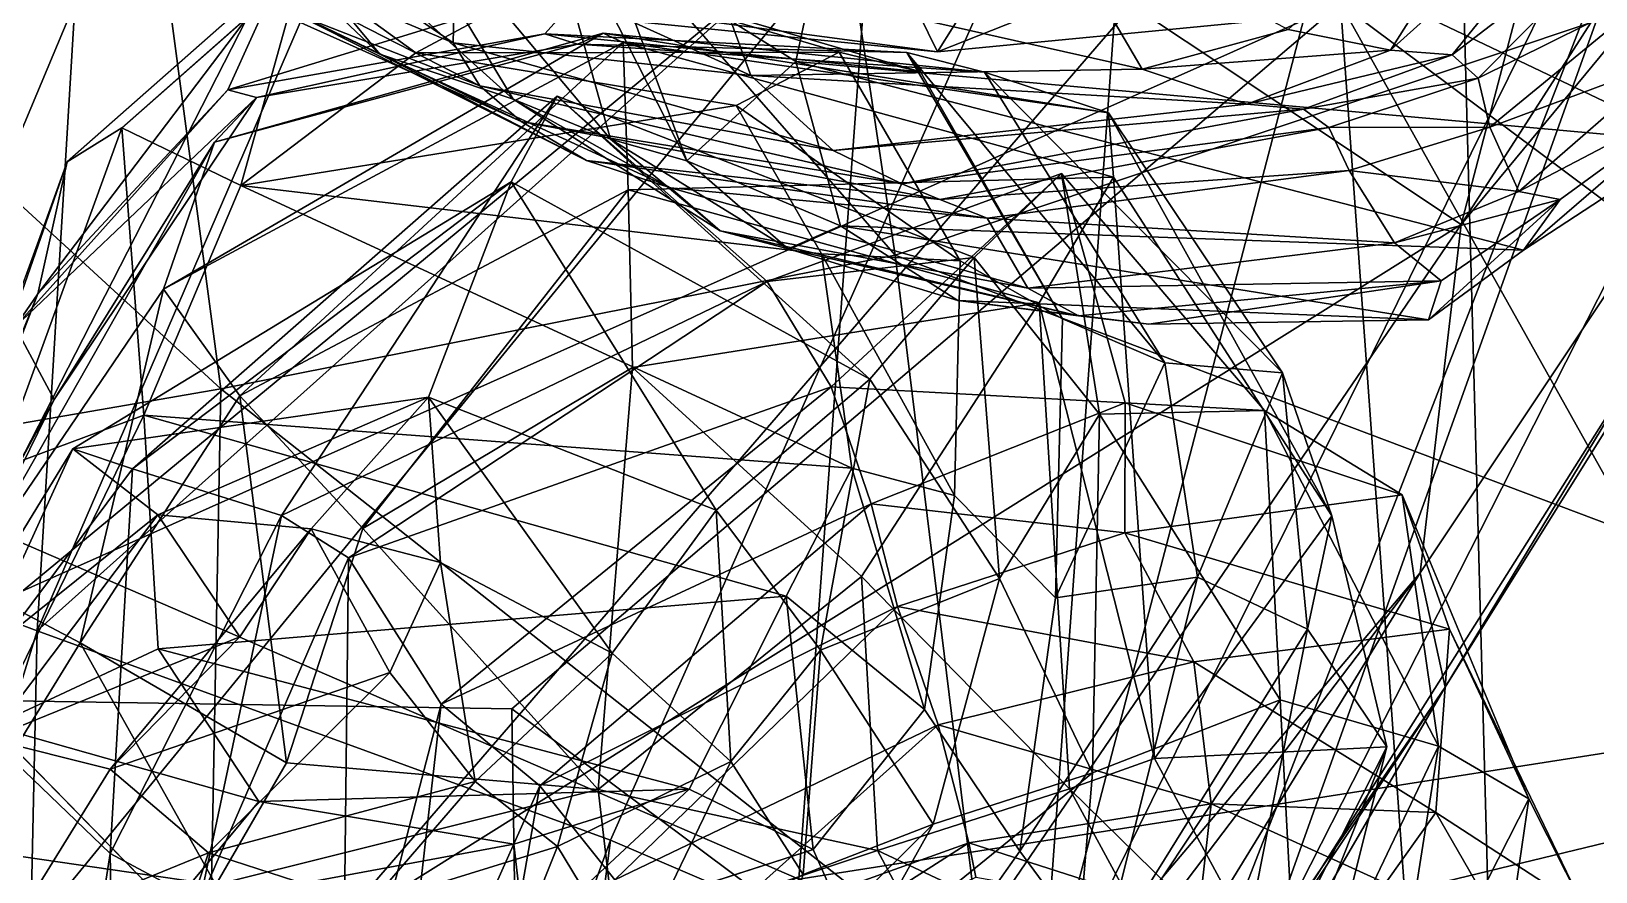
# Model space of a CAD drawing. Header units: metres. Extents: x -8 to 93, y -165 to 99.
# Drawn here: x 24.32 to 35.01, y -117.61 to -111.87 of the extents above; entities that cross this region are included whole.
import ezdxf

# ---------------------------------------------------------------- set-up
doc = ezdxf.new("R2010")
doc.units = ezdxf.units.M

msp = doc.modelspace()

# ---------------------------------------------------------------- linework, layer by layer
at = {"layer": 'jaw_half'}
for points in [[(37.556, -99.972, 175.947), (34.095, -113.192, 172.239), (30.328, -110.686, 169.697)], [(37.556, -99.972, 175.947), (40.75, -102.835, 177.748), (34.095, -113.192, 172.239)], [(21.255, -114.807, 202.788), (25.066, -104.296, 206.642), (24.255, -102.177, 203.079)], [(34.095, -113.192, 172.239), (40.75, -102.835, 177.748), (40.82, -105.066, 181.848)], [(25.066, -104.296, 206.642), (21.255, -114.807, 202.788), (24.362, -115.969, 205.606)], [(25.066, -104.296, 206.642), (24.362, -115.969, 205.606), (28.265, -106.946, 207.536)], [(33.814, -115.572, 175.606), (40.82, -105.066, 181.848), (33.984, -116.352, 188.199)], [(34.095, -113.192, 172.239), (40.82, -105.066, 181.848), (33.814, -115.572, 175.606)], [(40.82, -105.066, 181.848), (39.76, -107.109, 193.821), (33.984, -116.352, 188.199)], [(28.265, -106.946, 207.536), (24.362, -115.969, 205.606), (31.911, -109.213, 207.764)], [(39.76, -107.109, 193.821), (37.719, -108.407, 200.348), (32.701, -118.283, 196.191)], [(33.984, -116.352, 188.199), (39.76, -107.109, 193.821), (32.701, -118.283, 196.191)], [(26.175, -108.386, 171.943), (15.91, -119.017, 169.668), (22.696, -109.317, 174.711)], [(26.175, -108.386, 171.943), (18.688, -120.296, 166.086), (15.91, -119.017, 169.668)], [(26.175, -108.386, 171.943), (30.328, -110.686, 169.697), (18.688, -120.296, 166.086)], [(32.701, -118.283, 196.191), (37.719, -108.407, 200.348), (36.095, -108.789, 203.876)], [(31.224, -118.658, 203.717), (36.095, -108.789, 203.876), (33.353, -110.505, 206.402)], [(32.385, -118.321, 200.646), (36.095, -108.789, 203.876), (31.224, -118.658, 203.717)], [(32.701, -118.283, 196.191), (36.095, -108.789, 203.876), (32.385, -118.321, 200.646)], [(31.911, -109.213, 207.764), (24.362, -115.969, 205.606), (28.282, -117.398, 205.736)], [(31.911, -109.213, 207.764), (28.282, -117.398, 205.736), (31.224, -118.658, 203.717)], [(31.911, -109.213, 207.764), (31.224, -118.658, 203.717), (33.353, -110.505, 206.402)], [(30.328, -110.686, 169.697), (22.14, -120.677, 164.868), (18.688, -120.296, 166.086)], [(30.328, -110.686, 169.697), (34.095, -113.192, 172.239), (22.14, -120.677, 164.868)], [(34.095, -113.192, 172.239), (26.889, -123.753, 167.434), (22.14, -120.677, 164.868)], [(26.889, -123.753, 167.434), (34.095, -113.192, 172.239), (33.814, -115.572, 175.606)], [(21.255, -114.807, 202.788), (20.747, -127.694, 203.071), (24.362, -115.969, 205.606)], [(26.889, -123.753, 167.434), (33.814, -115.572, 175.606), (27.932, -123.317, 172.394)], [(33.814, -115.572, 175.606), (33.984, -116.352, 188.199), (27.738, -125.483, 183.148)], [(27.932, -123.317, 172.394), (33.814, -115.572, 175.606), (27.738, -125.483, 183.148)], [(24.362, -115.969, 205.606), (20.747, -127.694, 203.071), (24.079, -128.976, 202.847)], [(24.362, -115.969, 205.606), (24.079, -128.976, 202.847), (28.282, -117.398, 205.736)], [(33.984, -116.352, 188.199), (32.701, -118.283, 196.191), (26.859, -128.573, 192.625)], [(27.738, -125.483, 183.148), (33.984, -116.352, 188.199), (26.859, -128.573, 192.625)], [(28.282, -117.398, 205.736), (24.079, -128.976, 202.847), (26.644, -130.106, 201.099)], [(28.282, -117.398, 205.736), (26.644, -130.106, 201.099), (31.224, -118.658, 203.717)]]:
    msp.add_3dface(points, dxfattribs=at)
at = {"layer": 'skull_half'}
for points in [[(53.764, -101.363, 382.024), (34.044, -109.155, 389.662), (34.438, -123.709, 382.25)], [(53.764, -101.363, 382.024), (34.438, -123.709, 382.25), (55.423, -113.615, 374.074)], [(30.716, -102.168, 320.492), (24.015, -115.263, 318.595), (23.648, -104.401, 316.951)], [(30.716, -102.168, 320.492), (29.567, -117.665, 322.542), (24.015, -115.263, 318.595)], [(30.716, -102.168, 320.492), (38.823, -116.217, 324.121), (29.567, -117.665, 322.542)], [(30.716, -102.168, 320.492), (37.73, -105.309, 321.405), (38.823, -116.217, 324.121)], [(22.631, -116.421, 290.817), (24.989, -102.928, 290.883), (20.408, -108.254, 295.712)], [(24.989, -102.928, 290.883), (22.631, -116.421, 290.817), (27.091, -105.779, 288.325)], [(27.091, -105.779, 288.325), (22.631, -116.421, 290.817), (33.269, -111.685, 283.866)], [(29.108, -105.977, 233.234), (30.226, -113.402, 231.59), (24.645, -107.017, 234.941)], [(29.108, -105.977, 233.234), (38.28, -110.71, 230.282), (30.226, -113.402, 231.59)], [(40.586, -106.088, 281.841), (33.269, -111.685, 283.866), (40.646, -117.193, 279.863)], [(25.618, -114.316, 231.726), (19.14, -108.367, 242.336), (24.645, -107.017, 234.941)], [(24.645, -107.017, 234.941), (30.226, -113.402, 231.59), (25.618, -114.316, 231.726)], [(25.618, -114.316, 231.726), (18.562, -115.535, 238.881), (19.14, -108.367, 242.336)], [(34.044, -109.155, 389.662), (16.493, -110.781, 395.325), (17.375, -128.428, 384.974)], [(34.044, -109.155, 389.662), (17.375, -128.428, 384.974), (34.438, -123.709, 382.25)], [(38.28, -110.71, 230.282), (38.605, -116.563, 227.786), (30.226, -113.402, 231.59)], [(33.269, -111.685, 283.866), (22.631, -116.421, 290.817), (27.607, -116.501, 286.132)], [(33.269, -111.685, 283.866), (27.607, -116.501, 286.132), (33.96, -121.239, 281.895)], [(33.269, -111.685, 283.866), (39.059, -122.023, 279.622), (40.646, -117.193, 279.863)], [(33.269, -111.685, 283.866), (33.96, -121.239, 281.895), (39.059, -122.023, 279.622)], [(30.226, -113.402, 231.59), (30.845, -118.44, 230.343), (25.618, -114.316, 231.726)], [(30.226, -113.402, 231.59), (38.605, -116.563, 227.786), (30.845, -118.44, 230.343)], [(55.423, -113.615, 374.074), (34.438, -123.709, 382.25), (34.194, -138.712, 370.228)], [(55.423, -113.615, 374.074), (34.194, -138.712, 370.228), (48.934, -130.283, 366.137)], [(25.531, -118.891, 229.336), (18.562, -115.535, 238.881), (25.618, -114.316, 231.726)], [(25.618, -114.316, 231.726), (30.845, -118.44, 230.343), (25.531, -118.891, 229.336)], [(24.015, -115.263, 318.595), (29.567, -117.665, 322.542), (24.105, -125.794, 319.882)], [(25.531, -118.891, 229.336), (18.902, -121.853, 234.625), (18.562, -115.535, 238.881)], [(38.823, -116.217, 324.121), (39.76, -123.442, 326.764), (29.567, -117.665, 322.542)], [(27.704, -122.863, 284.941), (22.631, -116.421, 290.817), (21.694, -122.387, 291.095)], [(22.631, -116.421, 290.817), (27.704, -122.863, 284.941), (27.607, -116.501, 286.132)], [(27.607, -116.501, 286.132), (27.704, -122.863, 284.941), (33.96, -121.239, 281.895)], [(38.605, -116.563, 227.786), (37.935, -122.097, 226.424), (30.845, -118.44, 230.343)]]:
    msp.add_3dface(points, dxfattribs=at)
at = {"layer": 'teeth_lower_half'}
for points in [[(33.034, -111.016, 213.215), (32.69, -111.804, 214.567), (30.516, -112.013, 214.64)], [(33.034, -111.016, 213.215), (30.516, -112.013, 214.64), (30.961, -111.301, 213.186)], [(30.961, -111.301, 213.186), (30.516, -112.013, 214.64), (28.107, -111.771, 214.805)], [(26.026, -111.478, 206.665), (24.568, -112.765, 206.29), (24.367, -113.667, 208.245)], [(26.026, -111.478, 206.665), (24.367, -113.667, 208.245), (25.667, -112.272, 208.618)], [(26.168, -111.45, 204.371), (25.755, -112.926, 203.377), (24.941, -112.533, 204.056)], [(28.182, -111.5, 207.187), (26.026, -111.478, 206.665), (25.667, -112.272, 208.618)], [(28.182, -111.5, 207.187), (25.667, -112.272, 208.618), (27.832, -111.89, 209.169)], [(26.168, -111.45, 204.371), (26.95, -112.021, 203.763), (25.755, -112.926, 203.377)], [(27.98, -111.468, 204.787), (26.95, -112.021, 203.763), (26.168, -111.45, 204.371)], [(29.844, -112.015, 204.495), (26.95, -112.021, 203.763), (27.98, -111.468, 204.787)], [(30.516, -112.013, 214.64), (30.261, -111.492, 215.745), (27.649, -111.631, 216.198)], [(30.4, -112.151, 206.84), (28.182, -111.5, 207.187), (27.832, -111.89, 209.169)], [(32.69, -111.804, 214.567), (30.261, -111.492, 215.745), (30.516, -112.013, 214.64)], [(30.516, -112.013, 214.64), (27.649, -111.631, 216.198), (28.107, -111.771, 214.805)], [(28.231, -111.885, 213.177), (25.574, -112.631, 212.714), (25.226, -113.635, 215.143)], [(28.368, -111.95, 214.462), (28.231, -111.885, 213.177), (25.226, -113.635, 215.143)], [(28.231, -111.885, 213.177), (28.056, -111.962, 211.241), (25.574, -112.631, 212.714)], [(27.832, -111.89, 209.169), (25.667, -112.272, 208.618), (25.862, -112.325, 210.812)], [(28.056, -111.962, 211.241), (27.832, -111.89, 209.169), (25.862, -112.325, 210.812)], [(30.4, -112.151, 206.84), (27.832, -111.89, 209.169), (30.305, -112.018, 208.9)], [(30.305, -112.018, 208.9), (27.832, -111.89, 209.169), (28.056, -111.962, 211.241)], [(30.837, -112.152, 210.769), (28.056, -111.962, 211.241), (28.231, -111.885, 213.177)], [(31.683, -112.43, 212.098), (30.837, -112.152, 210.769), (28.231, -111.885, 213.177)], [(31.683, -112.43, 212.098), (28.231, -111.885, 213.177), (28.368, -111.95, 214.462)], [(28.368, -111.95, 214.462), (25.226, -113.635, 215.143), (25.748, -114.364, 215.646)], [(28.056, -111.962, 211.241), (25.862, -112.325, 210.812), (25.574, -112.631, 212.714)], [(28.368, -111.95, 214.462), (25.748, -114.364, 215.646), (28.402, -112.956, 215.283)], [(26.95, -112.021, 203.763), (29.14, -112.38, 203.628), (25.755, -112.926, 203.377)], [(29.844, -112.015, 204.495), (29.14, -112.38, 203.628), (26.95, -112.021, 203.763)], [(30.837, -112.152, 210.769), (30.305, -112.018, 208.9), (28.056, -111.962, 211.241)], [(31.719, -112.87, 213.48), (31.683, -112.43, 212.098), (28.368, -111.95, 214.462)], [(28.368, -111.95, 214.462), (28.402, -112.956, 215.283), (31.719, -112.87, 213.48)], [(30.67, -113.44, 203.188), (29.14, -112.38, 203.628), (29.844, -112.015, 204.495)], [(31.369, -113.838, 205.239), (30.4, -112.151, 206.84), (30.305, -112.018, 208.9)], [(32.069, -114.138, 206.545), (31.369, -113.838, 205.239), (30.305, -112.018, 208.9)], [(32.069, -114.138, 206.545), (30.305, -112.018, 208.9), (30.837, -112.152, 210.769)], [(32.874, -114.206, 208.906), (30.837, -112.152, 210.769), (31.683, -112.43, 212.098)], [(32.874, -114.206, 208.906), (32.069, -114.138, 206.545), (30.837, -112.152, 210.769)], [(24.367, -113.667, 208.245), (24.212, -113.892, 210.39), (25.667, -112.272, 208.618)], [(25.862, -112.325, 210.812), (25.667, -112.272, 208.618), (24.212, -113.892, 210.39)], [(24.212, -113.892, 210.39), (24.479, -114.389, 212.489), (25.862, -112.325, 210.812)], [(25.862, -112.325, 210.812), (24.479, -114.389, 212.489), (25.574, -112.631, 212.714)], [(29.14, -112.38, 203.628), (29.723, -113.394, 202.769), (25.755, -112.926, 203.377)], [(30.67, -113.44, 203.188), (29.723, -113.394, 202.769), (29.14, -112.38, 203.628)], [(32.874, -114.206, 208.906), (31.683, -112.43, 212.098), (33.211, -115.183, 211.573)], [(33.211, -115.183, 211.573), (31.683, -112.43, 212.098), (31.719, -112.87, 213.48)], [(24.941, -112.533, 204.056), (25.092, -114.495, 203.098), (24.091, -114.866, 203.685)], [(24.941, -112.533, 204.056), (25.755, -112.926, 203.377), (25.092, -114.495, 203.098)], [(24.479, -114.389, 212.489), (23.867, -115.634, 214.427), (25.574, -112.631, 212.714)], [(25.574, -112.631, 212.714), (23.867, -115.634, 214.427), (25.226, -113.635, 215.143)], [(23.555, -115.541, 205.862), (23.172, -116.77, 207.641), (24.568, -112.765, 206.29)], [(24.568, -112.765, 206.29), (23.172, -116.77, 207.641), (24.367, -113.667, 208.245)], [(31.719, -112.87, 213.48), (28.402, -112.956, 215.283), (31.21, -113.727, 214.456)], [(31.719, -112.87, 213.48), (31.21, -113.727, 214.456), (31.998, -116.839, 214.413)], [(33.211, -115.183, 211.573), (31.719, -112.87, 213.48), (31.998, -116.839, 214.413)], [(25.755, -112.926, 203.377), (29.93, -114.858, 202.246), (25.092, -114.495, 203.098)], [(28.402, -112.956, 215.283), (25.748, -114.364, 215.646), (26.589, -115.269, 215.439)], [(25.755, -112.926, 203.377), (29.723, -113.394, 202.769), (29.93, -114.858, 202.246)], [(28.402, -112.956, 215.283), (26.589, -115.269, 215.439), (28.432, -114.169, 215.606)], [(28.402, -112.956, 215.283), (28.432, -114.169, 215.606), (31.21, -113.727, 214.456)], [(29.723, -113.394, 202.769), (30.631, -115.044, 202.639), (29.93, -114.858, 202.246)], [(29.723, -113.394, 202.769), (30.67, -113.44, 203.188), (30.631, -115.044, 202.639)], [(23.867, -115.634, 214.427), (24.656, -116.05, 215.526), (25.226, -113.635, 215.143)], [(25.226, -113.635, 215.143), (24.656, -116.05, 215.526), (25.748, -114.364, 215.646)], [(23.172, -116.77, 207.641), (22.784, -117.58, 209.739), (24.367, -113.667, 208.245)], [(24.367, -113.667, 208.245), (22.784, -117.58, 209.739), (24.212, -113.892, 210.39)], [(31.21, -113.727, 214.456), (28.432, -114.169, 215.606), (29.996, -115.596, 215.652)], [(31.21, -113.727, 214.456), (29.996, -115.596, 215.652), (31.418, -117.048, 214.98)], [(31.21, -113.727, 214.456), (31.418, -117.048, 214.98), (31.998, -116.839, 214.413)], [(31.322, -115.742, 204.587), (31.369, -113.838, 205.239), (32.069, -114.138, 206.545)], [(24.212, -113.892, 210.39), (22.699, -117.596, 211.638), (24.479, -114.389, 212.489)], [(28.432, -114.169, 215.606), (26.589, -115.269, 215.439), (28.197, -117.051, 215.013)], [(28.432, -114.169, 215.606), (28.197, -117.051, 215.013), (29.996, -115.596, 215.652)], [(31.322, -115.742, 204.587), (32.069, -114.138, 206.545), (32.292, -115.601, 206.006)], [(32.292, -115.601, 206.006), (32.069, -114.138, 206.545), (32.874, -114.206, 208.906)], [(32.292, -115.601, 206.006), (32.874, -114.206, 208.906), (33.044, -115.957, 208.109)], [(33.044, -115.957, 208.109), (32.874, -114.206, 208.906), (33.211, -115.183, 211.573)], [(25.748, -114.364, 215.646), (24.656, -116.05, 215.526), (26.066, -116.87, 215.261)], [(25.748, -114.364, 215.646), (26.066, -116.87, 215.261), (26.589, -115.269, 215.439)], [(22.699, -117.596, 211.638), (22.887, -117.306, 213.814), (24.479, -114.389, 212.489)], [(24.479, -114.389, 212.489), (22.887, -117.306, 213.814), (23.867, -115.634, 214.427)], [(25.092, -114.495, 203.098), (24.057, -116.62, 203.208), (24.091, -114.866, 203.685)], [(25.092, -114.495, 203.098), (25.189, -116.09, 202.675), (24.057, -116.62, 203.208)], [(25.092, -114.495, 203.098), (29.482, -115.732, 202.272), (25.189, -116.09, 202.675)], [(25.092, -114.495, 203.098), (29.93, -114.858, 202.246), (29.482, -115.732, 202.272)], [(29.93, -114.858, 202.246), (30.426, -116.505, 202.599), (29.482, -115.732, 202.272)], [(29.93, -114.858, 202.246), (30.631, -115.044, 202.639), (30.426, -116.505, 202.599)], [(33.586, -116.761, 211.168), (33.211, -115.183, 211.573), (31.998, -116.839, 214.413)], [(33.044, -115.957, 208.109), (33.211, -115.183, 211.573), (33.586, -116.761, 211.168)], [(26.589, -115.269, 215.439), (26.066, -116.87, 215.261), (28.197, -117.051, 215.013)], [(23.867, -115.634, 214.427), (23.799, -117.443, 214.642), (24.656, -116.05, 215.526)], [(29.996, -115.596, 215.652), (28.197, -117.051, 215.013), (30.105, -117.468, 215.195)], [(29.996, -115.596, 215.652), (30.105, -117.468, 215.195), (31.418, -117.048, 214.98)], [(31.077, -117.473, 204.536), (31.322, -115.742, 204.587), (32.292, -115.601, 206.006)], [(31.077, -117.473, 204.536), (32.292, -115.601, 206.006), (31.635, -118.227, 205.971)], [(31.635, -118.227, 205.971), (32.292, -115.601, 206.006), (33.044, -115.957, 208.109)], [(29.482, -115.732, 202.272), (28.818, -117.05, 202.384), (25.189, -116.09, 202.675)], [(29.482, -115.732, 202.272), (29.666, -117.462, 202.636), (28.818, -117.05, 202.384)], [(29.482, -115.732, 202.272), (30.426, -116.505, 202.599), (29.666, -117.462, 202.636)], [(31.635, -118.227, 205.971), (33.044, -115.957, 208.109), (32.436, -119.027, 207.718)], [(32.436, -119.027, 207.718), (33.044, -115.957, 208.109), (33.586, -116.761, 211.168)], [(24.656, -116.05, 215.526), (23.799, -117.443, 214.642), (25.584, -117.703, 215.007)], [(25.189, -116.09, 202.675), (25.877, -117.134, 202.712), (24.057, -116.62, 203.208)], [(24.656, -116.05, 215.526), (25.584, -117.703, 215.007), (26.066, -116.87, 215.261)], [(25.189, -116.09, 202.675), (28.818, -117.05, 202.384), (25.877, -117.134, 202.712)], [(24.057, -116.62, 203.208), (25.877, -117.134, 202.712), (25.274, -117.859, 203.075)], [(32.895, -118.495, 213.171), (31.998, -116.839, 214.413), (31.418, -117.048, 214.98)], [(33.586, -116.761, 211.168), (31.998, -116.839, 214.413), (32.895, -118.495, 213.171)], [(32.436, -119.027, 207.718), (33.586, -116.761, 211.168), (32.945, -119.309, 210.855)], [(32.945, -119.309, 210.855), (33.586, -116.761, 211.168), (32.895, -118.495, 213.171)], [(26.066, -116.87, 215.261), (25.584, -117.703, 215.007), (28.197, -117.051, 215.013)], [(28.316, -118.064, 213.965), (28.197, -117.051, 215.013), (25.584, -117.703, 215.007)], [(28.818, -117.05, 202.384), (27.62, -117.426, 202.472), (25.877, -117.134, 202.712)], [(28.818, -117.05, 202.384), (27.697, -118.094, 202.86), (27.62, -117.426, 202.472)], [(28.818, -117.05, 202.384), (29.666, -117.462, 202.636), (27.697, -118.094, 202.86)], [(30.105, -117.468, 215.195), (28.197, -117.051, 215.013), (28.316, -118.064, 213.965)], [(31.418, -117.048, 214.98), (30.105, -117.468, 215.195), (32.172, -118.436, 213.952)], [(32.895, -118.495, 213.171), (31.418, -117.048, 214.98), (32.172, -118.436, 213.952)], [(25.877, -117.134, 202.712), (27.62, -117.426, 202.472), (25.274, -117.859, 203.075)], [(23.799, -117.443, 214.642), (23.653, -119.617, 214.565), (25.584, -117.703, 215.007)], [(27.62, -117.426, 202.472), (27.697, -118.094, 202.86), (25.274, -117.859, 203.075)], [(30.544, -118.29, 214.501), (30.105, -117.468, 215.195), (28.316, -118.064, 213.965)], [(30.105, -117.468, 215.195), (30.544, -118.29, 214.501), (32.172, -118.436, 213.952)], [(31.077, -117.473, 204.536), (31.635, -118.227, 205.971), (30.215, -118.696, 204.73)]]:
    msp.add_3dface(points, dxfattribs=at)
at = {"layer": 'teeth_lower_half', "invisible_edges": 1}
for points in [[(26.026, -111.478, 206.665), (24.941, -112.533, 204.056), (24.568, -112.765, 206.29)], [(24.941, -112.533, 204.056), (26.026, -111.478, 206.665), (26.168, -111.45, 204.371)], [(28.182, -111.5, 207.187), (29.844, -112.015, 204.495), (27.98, -111.468, 204.787)], [(29.844, -112.015, 204.495), (28.182, -111.5, 207.187), (30.4, -112.151, 206.84)], [(31.369, -113.838, 205.239), (29.844, -112.015, 204.495), (30.4, -112.151, 206.84)], [(29.844, -112.015, 204.495), (31.369, -113.838, 205.239), (30.67, -113.44, 203.188)], [(24.941, -112.533, 204.056), (23.555, -115.541, 205.862), (24.568, -112.765, 206.29)], [(23.555, -115.541, 205.862), (24.941, -112.533, 204.056), (24.091, -114.866, 203.685)], [(30.67, -113.44, 203.188), (31.322, -115.742, 204.587), (30.631, -115.044, 202.639)], [(31.322, -115.742, 204.587), (30.67, -113.44, 203.188), (31.369, -113.838, 205.239)], [(30.631, -115.044, 202.639), (31.077, -117.473, 204.536), (30.426, -116.505, 202.599)], [(31.077, -117.473, 204.536), (30.631, -115.044, 202.639), (31.322, -115.742, 204.587)], [(31.077, -117.473, 204.536), (29.666, -117.462, 202.636), (30.426, -116.505, 202.599)], [(24.057, -116.62, 203.208), (24.942, -119.178, 205.265), (23.513, -117.63, 205.3)], [(24.942, -119.178, 205.265), (24.057, -116.62, 203.208), (25.274, -117.859, 203.075)], [(29.666, -117.462, 202.636), (27.852, -119.46, 205.007), (27.697, -118.094, 202.86)], [(27.852, -119.46, 205.007), (29.666, -117.462, 202.636), (30.215, -118.696, 204.73)], [(29.666, -117.462, 202.636), (31.077, -117.473, 204.536), (30.215, -118.696, 204.73)]]:
    msp.add_3dface(points, dxfattribs=at)
at = {"layer": 'teeth_upper_half'}
for points in [[(26.704, -112.03, 227.444), (24.203, -109.666, 226.994), (25.95, -111.665, 225.771)], [(26.704, -112.03, 227.444), (25.032, -110.013, 228.839), (24.203, -109.666, 226.994)], [(28.245, -111.264, 233.063), (29.547, -112.08, 234.593), (30.006, -109.938, 235.005)], [(30.006, -109.938, 235.005), (29.547, -112.08, 234.593), (35.651, -112.628, 232.755)], [(30.006, -109.938, 235.005), (35.651, -112.628, 232.755), (35.875, -110.198, 233.267)], [(25.032, -110.013, 228.839), (27.616, -112.336, 229.421), (26.486, -110.468, 230.548)], [(27.616, -112.336, 229.421), (25.032, -110.013, 228.839), (26.704, -112.03, 227.444)], [(32.912, -111.861, 220.189), (34.819, -110.101, 221.909), (33.61, -112.003, 221.841)], [(33.61, -112.003, 221.841), (34.819, -110.101, 221.909), (35.261, -110.518, 223.48)], [(27.616, -112.336, 229.421), (28.28, -112.611, 231.347), (26.486, -110.468, 230.548)], [(26.486, -110.468, 230.548), (28.28, -112.611, 231.347), (27.735, -110.656, 232.238)], [(33.61, -112.003, 221.841), (35.261, -110.518, 223.48), (34.033, -112.035, 223.482)], [(35.261, -110.518, 223.48), (35.429, -110.963, 225.437), (34.033, -112.035, 223.482)], [(27.206, -111.953, 221.916), (25.043, -111.044, 222.863), (25.345, -110.679, 222.227)], [(25.345, -110.679, 222.227), (27.222, -111.258, 221.501), (27.206, -111.953, 221.916)], [(28.28, -112.611, 231.347), (28.803, -112.758, 232.582), (27.735, -110.656, 232.238)], [(27.735, -110.656, 232.238), (28.803, -112.758, 232.582), (28.245, -111.264, 233.063)], [(31.913, -112.131, 220), (28.983, -111.472, 220.449), (31.228, -110.961, 219.034)], [(31.228, -110.961, 219.034), (32.912, -111.861, 220.189), (31.913, -112.131, 220)], [(34.033, -112.035, 223.482), (35.429, -110.963, 225.437), (34.21, -112.193, 225.406)], [(34.21, -112.193, 225.406), (35.429, -110.963, 225.437), (35.443, -111.58, 227.367)], [(27.388, -112.245, 223.217), (25.043, -111.044, 222.863), (27.206, -111.953, 221.916)], [(27.388, -112.245, 223.217), (25.369, -111.456, 224.063), (25.043, -111.044, 222.863)], [(27.222, -111.258, 221.501), (29.239, -112.176, 221.033), (27.206, -111.953, 221.916)], [(29.239, -112.176, 221.033), (27.222, -111.258, 221.501), (28.983, -111.472, 220.449)], [(28.803, -112.758, 232.582), (29.547, -112.08, 234.593), (28.245, -111.264, 233.063)], [(27.67, -112.489, 224.918), (25.369, -111.456, 224.063), (27.388, -112.245, 223.217)], [(27.67, -112.489, 224.918), (25.95, -111.665, 225.771), (25.369, -111.456, 224.063)], [(28.983, -111.472, 220.449), (31.913, -112.131, 220), (29.239, -112.176, 221.033)], [(35.443, -111.58, 227.367), (34.291, -112.527, 227.375), (34.21, -112.193, 225.406)], [(35.519, -112.07, 229.399), (34.291, -112.527, 227.375), (35.443, -111.58, 227.367)], [(28.118, -112.755, 226.723), (25.95, -111.665, 225.771), (27.67, -112.489, 224.918)], [(28.118, -112.755, 226.723), (26.704, -112.03, 227.444), (25.95, -111.665, 225.771)], [(33.61, -112.003, 221.841), (31.913, -112.131, 220), (32.912, -111.861, 220.189)], [(28.69, -112.943, 228.611), (26.704, -112.03, 227.444), (28.118, -112.755, 226.723)], [(28.69, -112.943, 228.611), (27.616, -112.336, 229.421), (26.704, -112.03, 227.444)], [(29.803, -112.687, 222.508), (27.206, -111.953, 221.916), (29.239, -112.176, 221.033)], [(29.803, -112.687, 222.508), (27.388, -112.245, 223.217), (27.206, -111.953, 221.916)], [(33.61, -112.003, 221.841), (32.63, -112.37, 222.062), (31.913, -112.131, 220)], [(34.033, -112.035, 223.482), (32.63, -112.37, 222.062), (33.61, -112.003, 221.841)], [(34.033, -112.035, 223.482), (33.016, -112.405, 223.658), (32.63, -112.37, 222.062)], [(34.21, -112.193, 225.406), (33.016, -112.405, 223.658), (34.033, -112.035, 223.482)], [(28.803, -112.758, 232.582), (29.852, -113.201, 234.105), (29.547, -112.08, 234.593)], [(32.63, -112.37, 222.062), (29.239, -112.176, 221.033), (31.913, -112.131, 220)], [(29.547, -112.08, 234.593), (29.852, -113.201, 234.105), (34.521, -113.367, 232.772)], [(29.547, -112.08, 234.593), (34.521, -113.367, 232.772), (35.651, -112.628, 232.755)], [(35.519, -112.07, 229.399), (34.487, -112.968, 229.402), (34.291, -112.527, 227.375)], [(35.755, -112.304, 230.72), (34.487, -112.968, 229.402), (35.519, -112.07, 229.399)], [(30.271, -112.916, 224.158), (27.388, -112.245, 223.217), (29.803, -112.687, 222.508)], [(30.271, -112.916, 224.158), (27.67, -112.489, 224.918), (27.388, -112.245, 223.217)], [(32.63, -112.37, 222.062), (29.803, -112.687, 222.508), (29.239, -112.176, 221.033)], [(34.21, -112.193, 225.406), (33.19, -112.53, 225.477), (33.016, -112.405, 223.658)], [(34.291, -112.527, 227.375), (33.19, -112.53, 225.477), (34.21, -112.193, 225.406)], [(27.917, -112.316, 220.595), (27.601, -112.902, 219.646), (25.015, -114.861, 220.84)], [(27.917, -112.316, 220.595), (25.015, -114.861, 220.84), (26.032, -115.181, 222.542)], [(29.351, -113.583, 222.976), (27.917, -112.316, 220.595), (26.032, -115.181, 222.542)], [(30.053, -114.25, 217.936), (27.601, -112.902, 219.646), (27.917, -112.316, 220.595)], [(29.03, -113.236, 230.699), (27.616, -112.336, 229.421), (28.69, -112.943, 228.611)], [(29.03, -113.236, 230.699), (28.28, -112.611, 231.347), (27.616, -112.336, 229.421)], [(30.766, -113.419, 219.268), (30.053, -114.25, 217.936), (27.917, -112.316, 220.595)], [(30.766, -113.419, 219.268), (27.917, -112.316, 220.595), (29.351, -113.583, 222.976)], [(35.755, -112.304, 230.72), (34.771, -113.022, 230.868), (34.487, -112.968, 229.402)], [(35.755, -112.304, 230.72), (35.651, -112.628, 232.755), (34.521, -113.367, 232.772)], [(35.755, -112.304, 230.72), (34.521, -113.367, 232.772), (34.771, -113.022, 230.868)], [(33.016, -112.405, 223.658), (29.803, -112.687, 222.508), (32.63, -112.37, 222.062)], [(33.016, -112.405, 223.658), (30.271, -112.916, 224.158), (29.803, -112.687, 222.508)], [(33.19, -112.53, 225.477), (30.271, -112.916, 224.158), (33.016, -112.405, 223.658)], [(30.531, -113.021, 226.052), (27.67, -112.489, 224.918), (30.271, -112.916, 224.158)], [(30.531, -113.021, 226.052), (28.118, -112.755, 226.723), (27.67, -112.489, 224.918)], [(33.19, -112.53, 225.477), (30.531, -113.021, 226.052), (30.271, -112.916, 224.158)], [(33.328, -112.823, 227.411), (30.531, -113.021, 226.052), (33.19, -112.53, 225.477)], [(34.291, -112.527, 227.375), (33.328, -112.823, 227.411), (33.19, -112.53, 225.477)], [(34.487, -112.968, 229.402), (33.328, -112.823, 227.411), (34.291, -112.527, 227.375)], [(29.494, -113.359, 232.141), (28.28, -112.611, 231.347), (29.03, -113.236, 230.699)], [(29.494, -113.359, 232.141), (28.803, -112.758, 232.582), (28.28, -112.611, 231.347)], [(30.856, -113.15, 227.885), (28.118, -112.755, 226.723), (30.531, -113.021, 226.052)], [(30.856, -113.15, 227.885), (28.69, -112.943, 228.611), (28.118, -112.755, 226.723)], [(29.852, -113.201, 234.105), (28.803, -112.758, 232.582), (29.494, -113.359, 232.141)], [(31.363, -112.844, 220.784), (29.351, -113.583, 222.976), (29.788, -114.301, 223.946)], [(31.363, -112.844, 220.784), (30.766, -113.419, 219.268), (29.351, -113.583, 222.976)], [(31.798, -114.41, 223.454), (31.363, -112.844, 220.784), (29.788, -114.301, 223.946)], [(33.328, -112.823, 227.411), (30.856, -113.15, 227.885), (30.531, -113.021, 226.052)], [(31.623, -114.488, 218.464), (30.766, -113.419, 219.268), (31.363, -112.844, 220.784)], [(33.638, -113.317, 229.403), (30.856, -113.15, 227.885), (33.328, -112.823, 227.411)], [(32.75, -114.463, 219.571), (31.363, -112.844, 220.784), (31.798, -114.41, 223.454)], [(32.75, -114.463, 219.571), (31.623, -114.488, 218.464), (31.363, -112.844, 220.784)], [(34.487, -112.968, 229.402), (33.638, -113.317, 229.403), (33.328, -112.823, 227.411)], [(27.601, -112.902, 219.646), (24.607, -114.725, 220.285), (25.015, -114.861, 220.84)], [(27.601, -112.902, 219.646), (27.038, -114.373, 219.024), (24.607, -114.725, 220.285)], [(27.601, -112.902, 219.646), (29.003, -115.145, 217.737), (27.038, -114.373, 219.024)], [(27.601, -112.902, 219.646), (30.053, -114.25, 217.936), (29.003, -115.145, 217.737)], [(31.133, -113.627, 229.954), (28.69, -112.943, 228.611), (30.856, -113.15, 227.885)], [(31.133, -113.627, 229.954), (29.03, -113.236, 230.699), (28.69, -112.943, 228.611)], [(34.771, -113.022, 230.868), (33.638, -113.317, 229.403), (34.487, -112.968, 229.402)], [(34.771, -113.022, 230.868), (33.957, -113.577, 230.902), (33.638, -113.317, 229.403)], [(34.771, -113.022, 230.868), (33.87, -113.843, 232.749), (33.957, -113.577, 230.902)], [(34.771, -113.022, 230.868), (34.521, -113.367, 232.772), (33.87, -113.843, 232.749)], [(30.655, -113.712, 233.65), (29.852, -113.201, 234.105), (29.494, -113.359, 232.141)], [(29.852, -113.201, 234.105), (30.655, -113.712, 233.65), (33.87, -113.843, 232.749)], [(29.852, -113.201, 234.105), (33.87, -113.843, 232.749), (34.521, -113.367, 232.772)], [(33.638, -113.317, 229.403), (31.133, -113.627, 229.954), (30.856, -113.15, 227.885)], [(31.479, -113.816, 231.445), (29.03, -113.236, 230.699), (31.133, -113.627, 229.954)], [(31.479, -113.816, 231.445), (29.494, -113.359, 232.141), (29.03, -113.236, 230.699)], [(33.957, -113.577, 230.902), (31.133, -113.627, 229.954), (33.638, -113.317, 229.403)], [(31.479, -113.816, 231.445), (30.655, -113.712, 233.65), (29.494, -113.359, 232.141)], [(30.94, -115.611, 216.944), (30.053, -114.25, 217.936), (30.766, -113.419, 219.268)], [(31.623, -114.488, 218.464), (30.94, -115.611, 216.944), (30.766, -113.419, 219.268)], [(29.351, -113.583, 222.976), (26.032, -115.181, 222.542), (26.49, -115.47, 223.955)], [(29.788, -114.301, 223.946), (29.351, -113.583, 222.976), (26.49, -115.47, 223.955)], [(33.957, -113.577, 230.902), (31.479, -113.816, 231.445), (31.133, -113.627, 229.954)], [(33.957, -113.577, 230.902), (31.96, -113.873, 233.162), (31.479, -113.816, 231.445)], [(33.957, -113.577, 230.902), (33.87, -113.843, 232.749), (31.96, -113.873, 233.162)], [(31.96, -113.873, 233.162), (30.655, -113.712, 233.65), (31.479, -113.816, 231.445)], [(33.87, -113.843, 232.749), (30.655, -113.712, 233.65), (31.96, -113.873, 233.162)], [(30.053, -114.25, 217.936), (29.717, -116.101, 216.898), (29.003, -115.145, 217.737)], [(30.053, -114.25, 217.936), (30.94, -115.611, 216.944), (29.717, -116.101, 216.898)], [(27.038, -114.373, 219.024), (25.187, -115.175, 219.107), (24.607, -114.725, 220.285)], [(27.038, -114.373, 219.024), (26.235, -115.272, 218.608), (25.187, -115.175, 219.107)], [(27.038, -114.373, 219.024), (27.119, -115.502, 218.333), (26.235, -115.272, 218.608)], [(29.788, -114.301, 223.946), (26.49, -115.47, 223.955), (27.124, -116.468, 225.717)], [(27.038, -114.373, 219.024), (28.292, -116.121, 217.726), (27.119, -115.502, 218.333)], [(27.038, -114.373, 219.024), (29.003, -115.145, 217.737), (28.292, -116.121, 217.726)], [(30.063, -115.1, 225.315), (29.788, -114.301, 223.946), (27.124, -116.468, 225.717)], [(31.798, -114.41, 223.454), (29.788, -114.301, 223.946), (30.063, -115.1, 225.315)], [(31.798, -114.41, 223.454), (30.063, -115.1, 225.315), (31.796, -115.298, 225.014)], [(31.574, -116.938, 216.638), (30.94, -115.611, 216.944), (31.623, -114.488, 218.464)], [(31.623, -114.488, 218.464), (32.856, -116.439, 217.945), (31.574, -116.938, 216.638)], [(32.75, -114.463, 219.571), (32.856, -116.439, 217.945), (31.623, -114.488, 218.464)], [(33.69, -115.04, 221.504), (31.798, -114.41, 223.454), (31.796, -115.298, 225.014)], [(33.69, -115.04, 221.504), (32.75, -114.463, 219.571), (31.798, -114.41, 223.454)], [(33.94, -116.755, 219.289), (32.75, -114.463, 219.571), (33.69, -115.04, 221.504)], [(32.856, -116.439, 217.945), (32.75, -114.463, 219.571), (33.94, -116.755, 219.289)], [(24.607, -114.725, 220.285), (23.507, -116.523, 220.292), (23.806, -116.475, 221.071)], [(25.187, -115.175, 219.107), (23.507, -116.523, 220.292), (24.607, -114.725, 220.285)], [(24.607, -114.725, 220.285), (23.806, -116.475, 221.071), (25.015, -114.861, 220.84)], [(25.015, -114.861, 220.84), (23.806, -116.475, 221.071), (24.862, -117.489, 222.909)], [(25.015, -114.861, 220.84), (24.862, -117.489, 222.909), (26.032, -115.181, 222.542)], [(30.063, -115.1, 225.315), (27.124, -116.468, 225.717), (27.797, -117.026, 226.852)], [(30.242, -115.801, 226.56), (30.063, -115.1, 225.315), (27.797, -117.026, 226.852)], [(31.796, -115.298, 225.014), (30.063, -115.1, 225.315), (30.242, -115.801, 226.56)], [(34.014, -115.956, 223.963), (33.69, -115.04, 221.504), (31.796, -115.298, 225.014)], [(33.94, -116.755, 219.289), (33.69, -115.04, 221.504), (34.557, -117.115, 220.736)], [(34.557, -117.115, 220.736), (33.69, -115.04, 221.504), (34.014, -115.956, 223.963)], [(24.033, -116.705, 218.958), (23.507, -116.523, 220.292), (25.187, -115.175, 219.107)], [(25.187, -115.175, 219.107), (25.748, -116.01, 218.569), (24.033, -116.705, 218.958)], [(26.032, -115.181, 222.542), (24.862, -117.489, 222.909), (25.474, -117.817, 223.967)], [(25.187, -115.175, 219.107), (26.235, -115.272, 218.608), (25.748, -116.01, 218.569)], [(26.032, -115.181, 222.542), (25.474, -117.817, 223.967), (26.49, -115.47, 223.955)], [(29.003, -115.145, 217.737), (29.104, -116.861, 217.623), (28.292, -116.121, 217.726)], [(29.717, -116.101, 216.898), (29.104, -116.861, 217.623), (29.003, -115.145, 217.737)], [(26.235, -115.272, 218.608), (26.774, -116.252, 218.339), (24.862, -116.913, 218.091)], [(24.862, -116.913, 218.091), (25.748, -116.01, 218.569), (26.235, -115.272, 218.608)], [(26.235, -115.272, 218.608), (27.119, -115.502, 218.333), (26.774, -116.252, 218.339)], [(32.267, -116.18, 226.168), (31.796, -115.298, 225.014), (30.242, -115.801, 226.56)], [(34.014, -115.956, 223.963), (31.796, -115.298, 225.014), (32.267, -116.18, 226.168)], [(26.49, -115.47, 223.955), (25.474, -117.817, 223.967), (26.449, -119.059, 226.527)], [(26.49, -115.47, 223.955), (26.449, -119.059, 226.527), (27.124, -116.468, 225.717)], [(27.119, -115.502, 218.333), (27.355, -116.996, 217.951), (26.774, -116.252, 218.339)], [(27.119, -115.502, 218.333), (28.292, -116.121, 217.726), (27.355, -116.996, 217.951)], [(30.94, -115.611, 216.944), (30.486, -117.289, 216.902), (29.717, -116.101, 216.898)], [(30.94, -115.611, 216.944), (31.574, -116.938, 216.638), (30.486, -117.289, 216.902)], [(30.242, -115.801, 226.56), (27.797, -117.026, 226.852), (28.311, -117.668, 228.183)], [(30.519, -116.611, 228.171), (30.242, -115.801, 226.56), (28.311, -117.668, 228.183)], [(32.267, -116.18, 226.168), (30.242, -115.801, 226.56), (30.519, -116.611, 228.171)], [(34.014, -115.956, 223.963), (32.267, -116.18, 226.168), (33.92, -117.208, 225.525)], [(34.936, -117.87, 222.733), (34.014, -115.956, 223.963), (33.92, -117.208, 225.525)], [(34.557, -117.115, 220.736), (34.014, -115.956, 223.963), (34.936, -117.87, 222.733)], [(25.748, -116.01, 218.569), (24.862, -116.913, 218.091), (24.033, -116.705, 218.958)], [(28.292, -116.121, 217.726), (27.918, -117.442, 217.531), (27.355, -116.996, 217.951)], [(28.292, -116.121, 217.726), (29.104, -116.861, 217.623), (27.918, -117.442, 217.531)], [(29.598, -117.633, 216.722), (29.104, -116.861, 217.623), (29.717, -116.101, 216.898)], [(29.717, -116.101, 216.898), (30.486, -117.289, 216.902), (29.598, -117.633, 216.722)], [(32.385, -117.149, 227.616), (32.267, -116.18, 226.168), (30.519, -116.611, 228.171)], [(33.92, -117.208, 225.525), (32.267, -116.18, 226.168), (32.385, -117.149, 227.616)], [(26.774, -116.252, 218.339), (25.533, -117.484, 217.379), (24.862, -116.913, 218.091)], [(26.774, -116.252, 218.339), (27.355, -116.996, 217.951), (25.533, -117.484, 217.379)], [(23.805, -119.547, 220.324), (24.46, -120.059, 221.747), (23.806, -116.475, 221.071)], [(23.806, -116.475, 221.071), (24.46, -120.059, 221.747), (24.862, -117.489, 222.909)], [(27.124, -116.468, 225.717), (26.449, -119.059, 226.527), (26.806, -119.242, 226.51)], [(27.124, -116.468, 225.717), (26.806, -119.242, 226.51), (27.797, -117.026, 226.852)], [(32.856, -116.439, 217.945), (31.438, -118.579, 216.174), (31.574, -116.938, 216.638)], [(31.438, -118.579, 216.174), (32.856, -116.439, 217.945), (32.98, -118.766, 217.777)], [(32.98, -118.766, 217.777), (32.856, -116.439, 217.945), (33.94, -116.755, 219.289)], [(30.519, -116.611, 228.171), (28.311, -117.668, 228.183), (28.882, -118.079, 229.375)], [(30.729, -117.415, 229.114), (30.519, -116.611, 228.171), (28.882, -118.079, 229.375)], [(32.385, -117.149, 227.616), (30.519, -116.611, 228.171), (30.729, -117.415, 229.114)], [(24.033, -116.705, 218.958), (24.862, -116.913, 218.091), (24.163, -118.044, 218.448)], [(32.98, -118.766, 217.777), (33.94, -116.755, 219.289), (33.58, -119.038, 218.715)], [(33.58, -119.038, 218.715), (33.94, -116.755, 219.289), (34.557, -117.115, 220.736)], [(24.862, -116.913, 218.091), (25.533, -117.484, 217.379), (24.163, -118.044, 218.448)], [(29.104, -116.861, 217.623), (28.421, -118.271, 216.794), (27.918, -117.442, 217.531)], [(29.104, -116.861, 217.623), (29.598, -117.633, 216.722), (28.421, -118.271, 216.794)], [(31.574, -116.938, 216.638), (29.939, -118.265, 216.145), (30.486, -117.289, 216.902)], [(31.574, -116.938, 216.638), (31.438, -118.579, 216.174), (29.939, -118.265, 216.145)], [(27.355, -116.996, 217.951), (26.63, -117.839, 217.084), (25.533, -117.484, 217.379)], [(27.355, -116.996, 217.951), (27.918, -117.442, 217.531), (26.63, -117.839, 217.084)], [(26.806, -119.242, 226.51), (27.309, -119.819, 227.856), (27.797, -117.026, 226.852)], [(27.797, -117.026, 226.852), (27.309, -119.819, 227.856), (28.311, -117.668, 228.183)], [(32.385, -117.149, 227.616), (30.729, -117.415, 229.114), (32.3, -117.92, 228.513)], [(33.576, -117.692, 227.1), (32.385, -117.149, 227.616), (32.3, -117.92, 228.513)], [(33.92, -117.208, 225.525), (32.385, -117.149, 227.616), (33.576, -117.692, 227.1)], [(33.58, -119.038, 218.715), (34.557, -117.115, 220.736), (34.205, -119.52, 220.283)], [(34.205, -119.52, 220.283), (34.557, -117.115, 220.736), (34.936, -117.87, 222.733)], [(34.754, -118.655, 224.7), (33.92, -117.208, 225.525), (33.576, -117.692, 227.1)], [(34.936, -117.87, 222.733), (33.92, -117.208, 225.525), (34.754, -118.655, 224.7)], [(30.486, -117.289, 216.902), (29.939, -118.265, 216.145), (29.375, -118.386, 216.401)], [(30.486, -117.289, 216.902), (29.375, -118.386, 216.401), (29.598, -117.633, 216.722)], [(25.533, -117.484, 217.379), (24.871, -119.467, 217.98), (24.163, -118.044, 218.448)], [(24.46, -120.059, 221.747), (24.915, -120.511, 222.999), (24.862, -117.489, 222.909)], [(24.862, -117.489, 222.909), (24.915, -120.511, 222.999), (25.474, -117.817, 223.967)], [(25.533, -117.484, 217.379), (26.63, -117.839, 217.084), (24.871, -119.467, 217.98)], [(27.918, -117.442, 217.531), (27.569, -118.32, 217.089), (26.63, -117.839, 217.084)], [(27.918, -117.442, 217.531), (28.421, -118.271, 216.794), (27.569, -118.32, 217.089)], [(30.729, -117.415, 229.114), (28.882, -118.079, 229.375), (29.12, -118.445, 229.899)], [(30.777, -117.651, 229.425), (30.729, -117.415, 229.114), (29.12, -118.445, 229.899)], [(32.3, -117.92, 228.513), (30.729, -117.415, 229.114), (30.777, -117.651, 229.425)]]:
    msp.add_3dface(points, dxfattribs=at)

doc.saveas('drawing.dxf')
